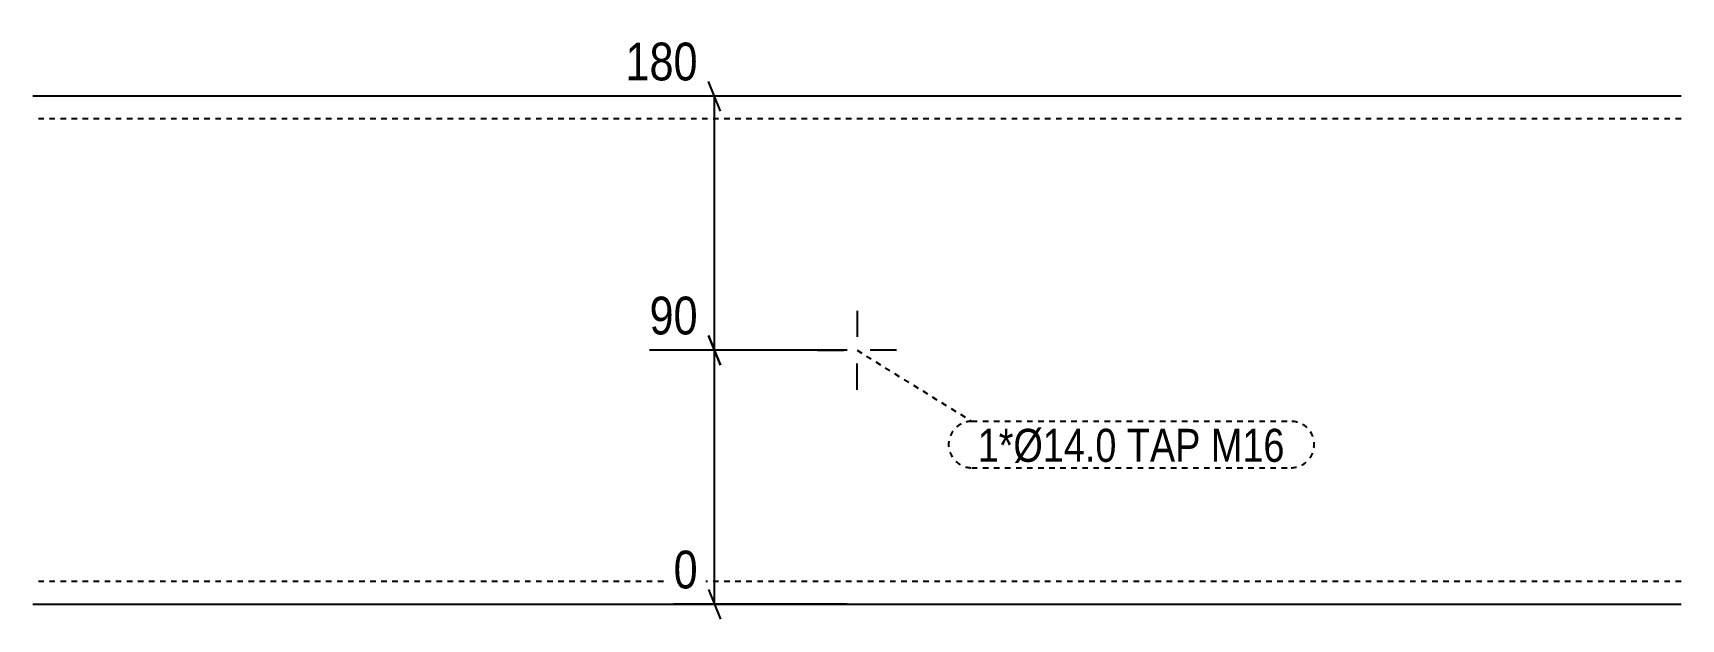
# Model space of a CAD drawing. Header units: millimetres. Extents: x 8 to 18357, y 10 to 295.
# Drawn here: x 14495 to 15079, y 10 to 218 of the extents above; entities that cross this region are included whole.
import ezdxf

# ---------------------------------------------------------------- set-up
doc = ezdxf.new("R2010")
doc.units = ezdxf.units.MM
doc.linetypes.add('DXK_LINE_DOT2', pattern=[3.9198, 1.9599, -1.9599])
for name, color, linetype in [('MÅLSÆTNING', 7, 'Continuous'), ('STÅL', 7, 'Continuous'), ('TEKST', 7, 'Continuous')]:
    doc.layers.add(name, color=color, linetype=linetype)
doc.styles.add('Arial Narrow', font='ARIALN.TTF', dxfattribs={"height": 0.2})

msp = doc.modelspace()

# ---------------------------------------------------------------- linework, layer by layer
at = {"layer": 'MÅLSÆTNING', "color": 7, "linetype": 'Continuous'}
for p, q in [((14738.88, 190.5), (14734.68, 201)), ((14783.78, 195.75), (14705.24, 195.75)), ((14736.78, 105.75), (14736.78, 195.75)), ((14734.68, 111), (14738.88, 100.5)), ((14738.88, 100.5), (14734.68, 111)), ((14783.78, 105.75), (14713.77, 105.75)), ((14783.78, 105.75), (14713.77, 105.75)), ((14736.78, 15.75), (14736.78, 105.75)), ((14734.68, 21), (14738.88, 10.5)), ((14783.78, 15.75), (14722.3, 15.75))]:
    msp.add_line(p, q, dxfattribs=at)
at = {"layer": 'STÅL', "color": 2, "linetype": 'Continuous'}
for p, q in [((15079.28, 195.75), (14495.28, 195.75)), ((14495.28, 15.75), (15079.28, 15.75))]:
    msp.add_line(p, q, dxfattribs=at)
at = {"layer": 'STÅL', "color": 7, "linetype": 'DXK_LINE_DOT2'}
for p, q in [((15079.28, 187.75), (14495.28, 187.75)), ((15079.28, 23.75), (14495.28, 23.75))]:
    msp.add_line(p, q, dxfattribs=at)
at = {"layer": 'STÅL', "color": 3, "linetype": 'Continuous'}
for p, q in [((14787.28, 119.75), (14787.28, 110.43)), ((14773.28, 105.75), (14782.6, 105.75)), ((14801.28, 105.75), (14791.96, 105.75)), ((14787.28, 91.75), (14787.28, 101.07))]:
    msp.add_line(p, q, dxfattribs=at)

# ---------------------------------------------------------------- wipeouts: each hides what was drawn before it
at = {"color": 0}
msp.add_wipeout([(14938.98, 66.2), (14938.98, 78.45), (14830.05, 78.45), (14830.05, 66.2)], dxfattribs=at).dxf.layer = 'TEKST'

# ---------------------------------------------------------------- next in the draw order: wipeouts: each hides what was drawn before it
at = {"color": 0, "linetype": 'Continuous'}
for points in [[(14733.63, 198.55), (14733.63, 218.15), (14702.44, 218.15), (14702.44, 198.55)], [(14733.63, 108.55), (14733.63, 128.15), (14710.97, 128.15), (14710.97, 108.55)], [(14733.63, 18.55), (14733.63, 38.15), (14719.5, 38.15), (14719.5, 18.55)]]:
    msp.add_wipeout(points, dxfattribs=at).dxf.layer = 'MÅLSÆTNING'
at = {"color": 0}
msp.add_wipeout([(14938.98, 66.2), (14938.98, 78.45), (14830.05, 78.45), (14830.05, 66.2)], dxfattribs=at).dxf.layer = 'TEKST'

# ---------------------------------------------------------------- next in the draw order: linework, layer by layer
at = {"layer": 'TEKST', "color": 7, "linetype": 'DXK_LINE_DOT2'}
for p, q in [((14787.28, 105.75), (14827.95, 80.55)), ((14827.95, 80.55), (14941.08, 80.55)), ((14827.95, 64.1), (14941.08, 64.1))]:
    msp.add_line(p, q, dxfattribs=at)
for centre, start, end in [((14827.95, 72.32), 90, 270), ((14941.08, 72.32), 270, 90)]:
    msp.add_arc(centre, 8.22, start, end, dxfattribs=at)

# ---------------------------------------------------------------- next in the draw order: texts
at = {"layer": 'MÅLSÆTNING', "color": 3, "linetype": 'Continuous', "style": 'Arial Narrow'}
for s, height, p in [('180', 13.362, (14705.24, 201.35)), ('90', 13.362, (14713.77, 111.35)), ('0', 13.36, (14722.3, 21.35))]:
    msp.add_text(s, height=height, dxfattribs=at).set_placement(p)
at = {"layer": 'TEKST', "color": 3, "style": 'Arial Narrow'}
msp.add_text('1*Ø14.0 TAP M16', height=11.6917, dxfattribs=at).set_placement((14830.05, 66.2))

doc.saveas('drawing.dxf')
